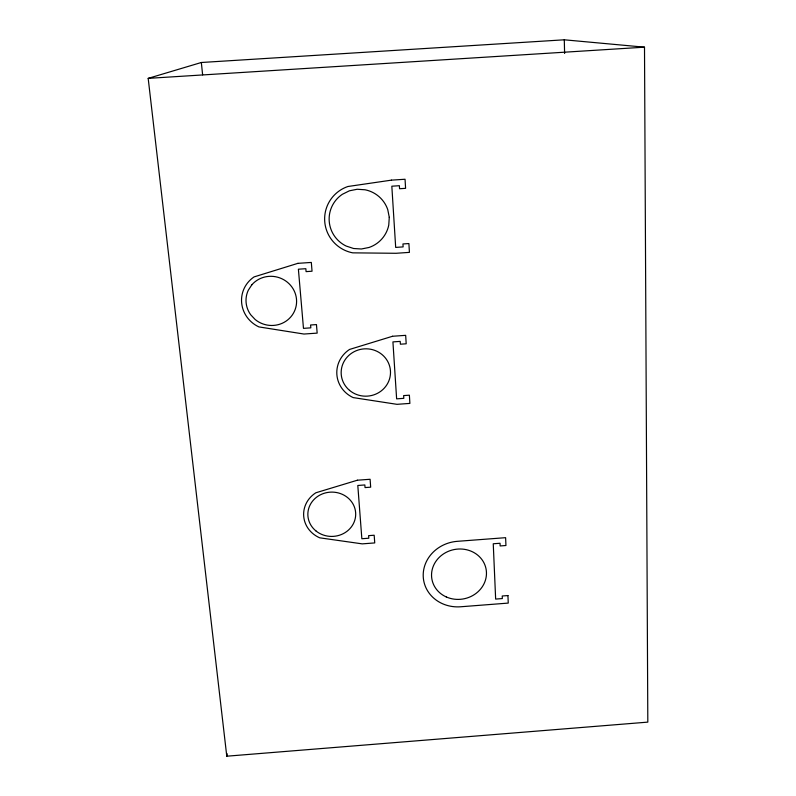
<?xml version="1.0" encoding="UTF-8"?>
<svg xmlns="http://www.w3.org/2000/svg" width="796" height="796" viewBox="0 0 796 796"><rect width="100%" height="100%" fill="white"/><g stroke="black" fill="none" stroke-linecap="round" stroke-linejoin="round"><path stroke-width="1.19" d="M226.78 756.2L148.185 78.366L201.338 62.496L564.294 39.8L644.501 47.173L647.815 722.121L226.78 756.2L227.168 753.752M148.185 78.366L644.501 47.173M201.338 62.496L202.622 74.844M564.294 39.8L564.603 53.471M389.274 217.328L388.756 225.109A30.109 29.92 15.2 0 1 369.026 247.466L361.384 248.989L353.593 248.511L346.17 246.054A30.109 29.92 15.2 0 1 342.32 194.314L349.394 190.811L357.145 189.259L365.036 189.776A30.109 29.92 15.2 0 1 387.761 209.656L389.274 217.328M251.815 284.839L248.292 290.232A25.372 24.517 17.4 0 0 250.7 314.768L255.188 319.534A25.372 24.517 17.4 0 0 290.799 316.927A25.372 24.517 17.4 0 0 287.426 282.252A25.372 24.517 17.4 0 0 251.815 284.839M297.883 263.347L254.073 276.909A29.85 28.845 17.4 0 0 241.656 302.978A29.85 28.845 17.4 0 0 258.899 326.907L303.963 334.041L317.166 333.116L316.46 324.589L310.589 324.997L310.828 327.843L303.475 328.36L298.391 269.207L305.843 268.7L306.082 271.625L312.042 271.217L311.316 262.431L297.883 263.347M392.557 336.26L349.543 349.444A29.034 27.86 -3.4 0 0 336.867 374.598A29.034 27.86 -3.4 0 0 353.175 397.592L396.985 404.328L409.89 403.403L409.383 395.184L403.632 395.602L403.811 398.338L396.627 398.856L392.925 341.902L400.199 341.385L400.378 344.2L406.199 343.792L405.671 335.335L392.557 336.26M357.404 480.207L315.813 492.794A28.139 26.069 -1.4 0 0 303.714 516.395A28.139 26.069 -1.4 0 0 319.703 537.817L362.24 543.867L374.737 542.922L374.18 535.23L368.618 535.648L368.807 538.215L361.852 538.743L357.802 485.48L364.847 484.953L365.046 487.59L370.677 487.172L370.1 479.272L357.404 480.207M391.453 180.145L347.902 186.503A34.626 34.407 15.2 0 0 352.747 252.849L396.06 253.287L409.423 252.372L408.895 243.556L402.945 243.954L403.124 246.899L395.682 247.407L391.831 186.204L399.373 185.707L399.562 188.732L405.592 188.334L405.045 179.249L391.453 180.145M507.947 595.557L502.236 595.995L502.336 598.562L495.649 599.08L493.251 543.777L500.037 543.26L500.147 545.947L505.938 545.509L505.619 537.678L457.302 541.33A35.9 32.706 -11.3 0 0 423.243 576.792A35.9 32.706 -11.3 0 0 460.725 606.771L508.246 603.089L507.947 595.557M446.267 596.94A27.561 25.114 -11.3 0 0 486.446 572.264A27.561 25.114 -11.3 0 0 444.287 553.409A27.561 25.114 -11.3 0 0 446.267 596.94M349.524 390.348A24.676 23.681 -3.4 0 0 390.02 377.045A24.676 23.681 -3.4 0 0 357.941 350.091A24.676 23.681 -3.4 0 0 349.524 390.348M316.111 531.071A23.92 22.159 -1.4 0 0 355.265 518.365A23.92 22.159 -1.4 0 0 323.942 493.351A23.92 22.159 -1.4 0 0 316.111 531.071"/></g></svg>
